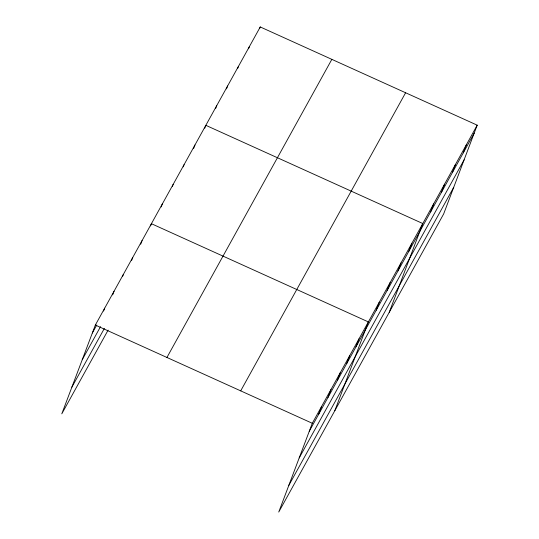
<?xml version="1.0" encoding="UTF-8"?>
<svg xmlns="http://www.w3.org/2000/svg" width="539" height="539" viewBox="0 0 539 539"><rect width="100%" height="100%" fill="white"/><g stroke="black" fill="none" stroke-linecap="round" stroke-linejoin="round"><path stroke-width="0.81" d="M477.204 125.169L312.29 423.277L278.744 512.05L443.658 213.943L477.204 125.169L260.256 26.95L95.342 325.057L61.796 413.831L108.117 330.104M103.589 311.07L104.687 308.167M112.658 294.9L114.032 291.269M122.555 276.554L123.377 274.378M131.624 260.391L132.722 257.487M140.692 244.228L142.067 240.589M150.59 225.881L151.412 223.698L368.359 321.918L334.813 410.691M161.201 206.929L162.293 204.025M172.359 186.528L173.181 184.351M183.24 166.854L184.068 164.678M193.575 148.629L194.95 144.998M204.739 128.228L205.837 125.324L422.785 223.544L389.239 312.317M215.62 108.555L216.718 105.651M226.508 88.881L227.606 85.977M237.665 68.48L238.487 66.297M248.546 48.806L249.375 46.623M259.71 28.405L260.256 26.95M318.616 414.376L321.635 406.386M327.961 397.479L330.98 389.488M337.306 380.588L340.325 372.597M346.651 363.697L349.67 355.706M355.996 346.806L359.014 338.815M376.222 310.235L379.247 302.244M387.11 290.561L390.128 282.571M397.991 270.888L401.016 262.897M408.879 251.208L411.897 243.217M430.648 211.861L433.666 203.87M441.535 192.187L444.554 184.197M452.416 172.514L455.435 164.523M463.304 152.833L466.323 144.843M92.317 333.048L96.791 324.97M82.245 359.708L100.53 326.654M71.869 387.17L104.371 328.413M166.935 357.472L331.849 59.364M240.697 390.863L405.611 92.755M309.271 431.267L474.185 133.16M299.192 457.928L464.113 159.82M288.816 485.39L453.73 187.282M95.342 325.057L312.29 423.277"/></g></svg>
